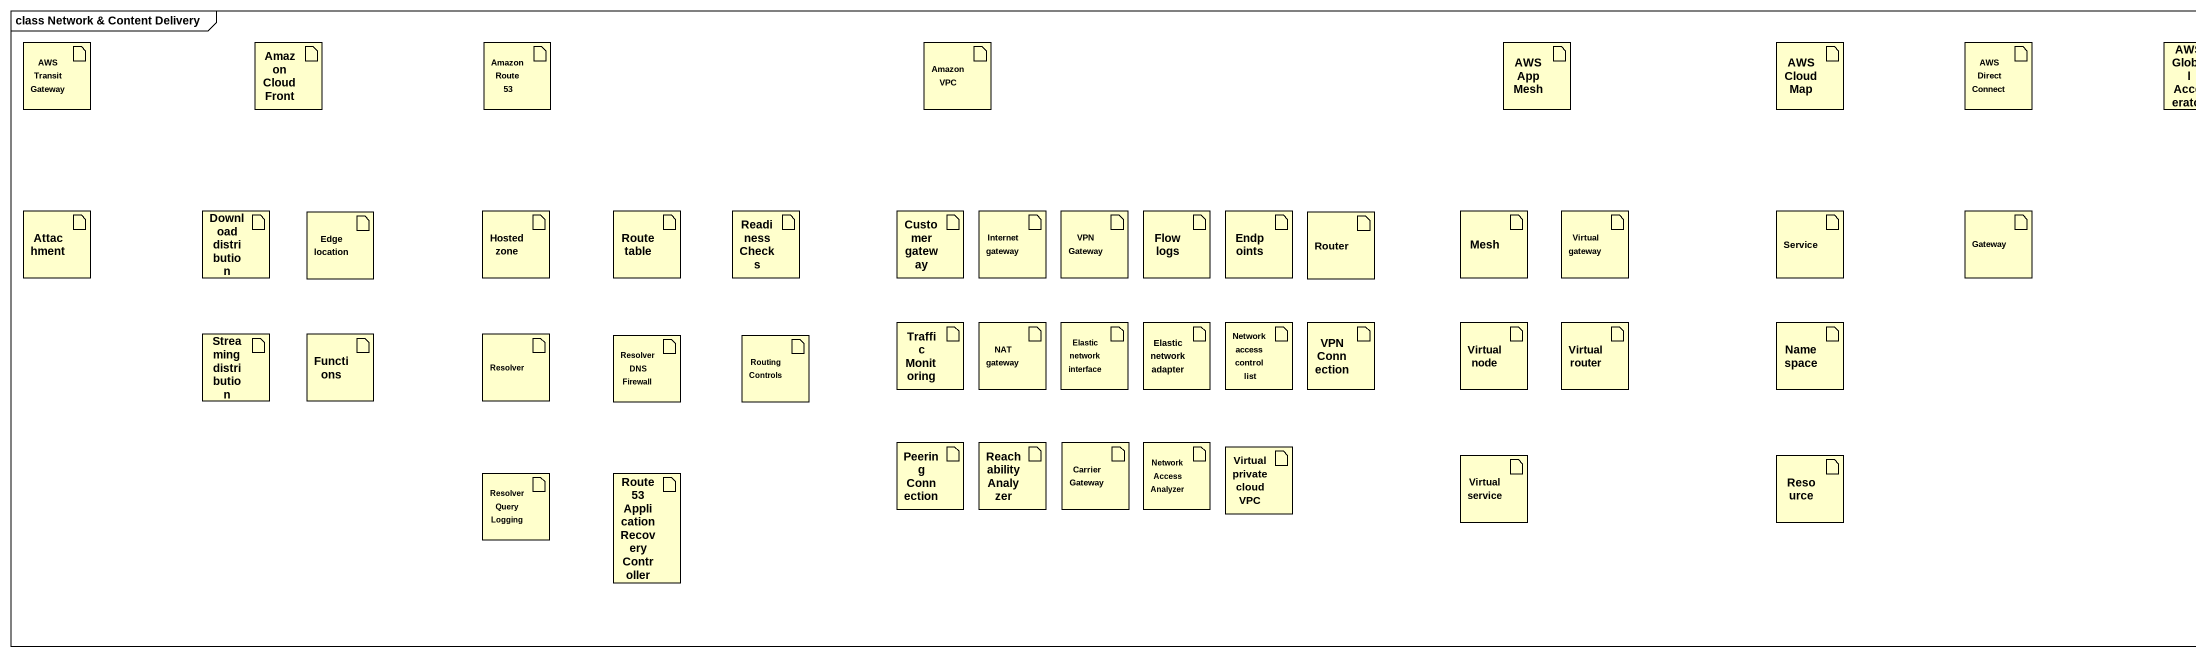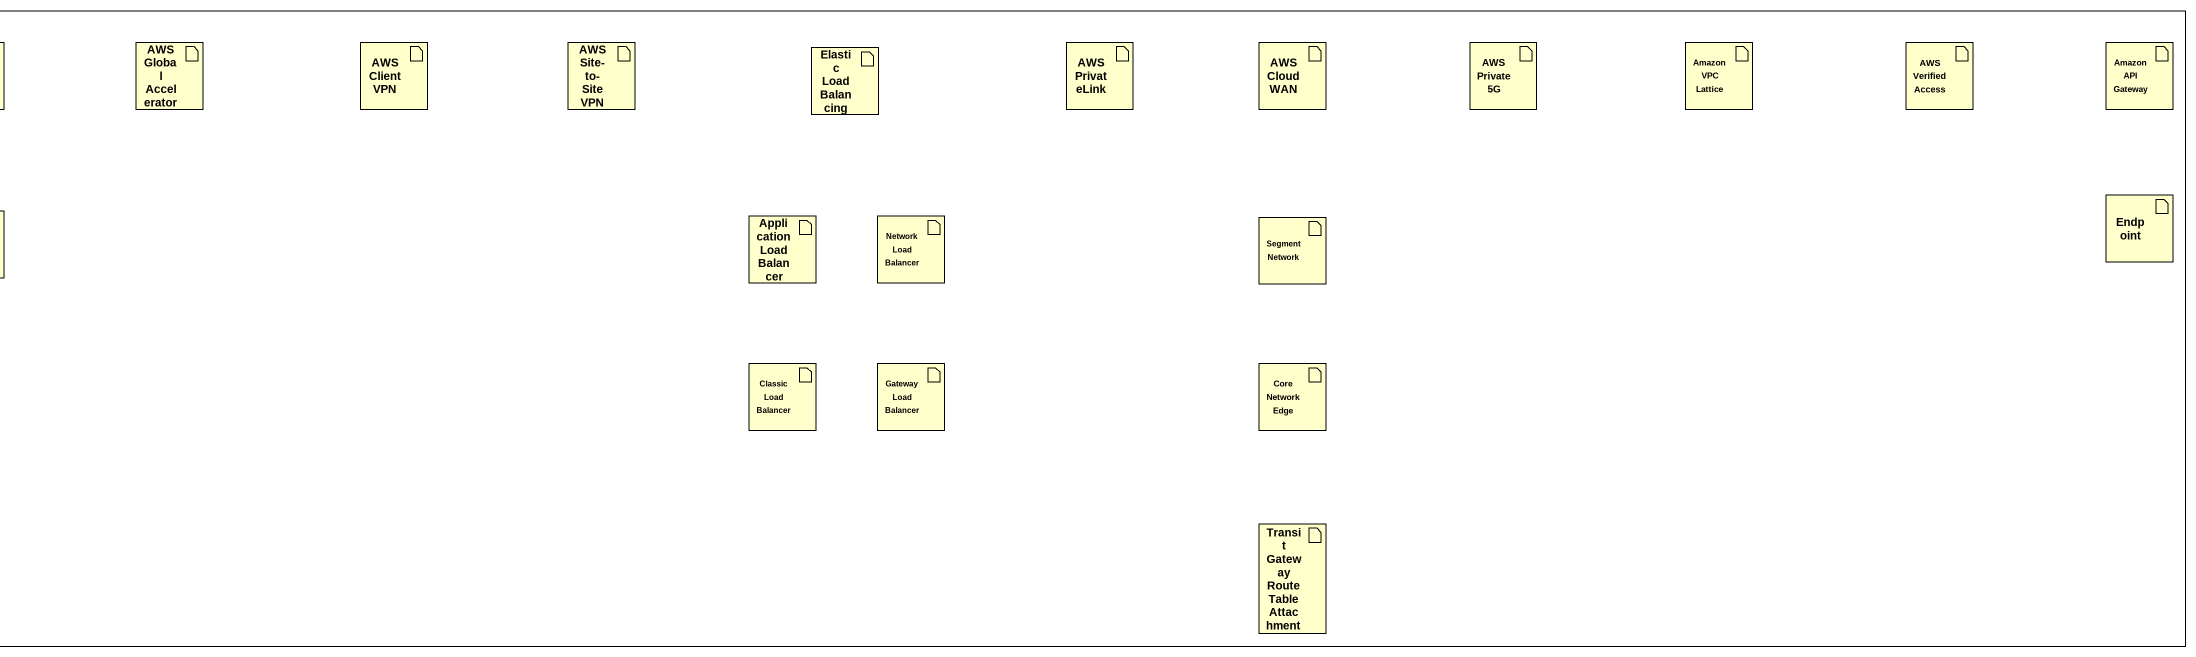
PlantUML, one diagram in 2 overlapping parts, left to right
@startuml
mainframe class Network & Content Delivery
artifact "AWS Transit Gateway" as AWS_Transit_Gateway
artifact "Amazon CloudFront" as Amazon_CloudFront
artifact "Amazon Route 53" as Amazon_Route_53
artifact "Amazon VPC" as Amazon_VPC
artifact "AWS App Mesh" as AWS_App_Mesh
artifact "AWS Cloud Map" as AWS_Cloud_Map
artifact "AWS Direct Connect" as AWS_Direct_Connect
artifact "AWS Global Accelerator" as AWS_Global_Accelerator
artifact "AWS Client VPN" as AWS_Client_VPN
artifact "AWS Site-to-Site VPN" as AWS_Site_to_Site_VPN
artifact "Elastic Load Balancing" as Elastic_Load_Balancing
artifact "AWS PrivateLink" as AWS_PrivateLink
artifact "AWS Cloud WAN" as AWS_Cloud_WAN
artifact "AWS Private 5G" as AWS_Private_5G
artifact "Amazon VPC Lattice" as Amazon_VPC_Lattice
artifact "AWS Verified Access" as AWS_Verified_Access
artifact "Amazon API Gateway" as Amazon_API_Gateway
artifact Attachment
artifact "Download distribution" as Download_distribution
artifact "Edge location" as Edge_location
artifact "Hosted zone" as Hosted_zone
artifact "Route table" as Route_table
artifact "Readiness Checks" as Readiness_Checks
artifact "Customer gateway" as Customer_gateway
artifact "Internet gateway" as Internet_gateway
artifact "VPN Gateway" as VPN_Gateway
artifact "Flow logs" as Flow_logs
artifact Endpoints
artifact Router
artifact Mesh
artifact "Virtual gateway" as Virtual_gateway
artifact Service
artifact Gateway
artifact "Application Load Balancer" as Application_Load_Balancer
artifact "Network Load Balancer" as Network_Load_Balancer
artifact "Segment Network" as Segment_Network
artifact Endpoint
artifact "Traffic Monitoring" as Traffic_Monitoring
artifact "NAT gateway" as NAT_gateway
artifact "Elastic network interface" as Elastic_network_interface
artifact "Elastic network adapter" as Elastic_network_adapter
artifact "Network access control list" as Network_access_control_list
artifact "VPN Connection" as VPN_Connection
artifact "Virtual node" as Virtual_node
artifact "Virtual router" as Virtual_router
artifact "Namespace" as Namespace_
artifact "Streaming distribution" as Streaming_distribution
artifact Functions
artifact Resolver
artifact "Resolver DNS Firewall" as Resolver_DNS_Firewall
artifact "Routing Controls" as Routing_Controls
artifact "Classic Load Balancer" as Classic_Load_Balancer
artifact "Gateway Load Balancer" as Gateway_Load_Balancer
artifact "Core Network Edge" as Core_Network_Edge
artifact "Peering Connection" as Peering_Connection
artifact "Reachability Analyzer" as Reachability_Analyzer
artifact "Carrier Gateway" as Carrier_Gateway
artifact "Network Access Analyzer" as Network_Access_Analyzer
artifact "Virtual private cloud VPC" as Virtual_private_cloud_VPC
artifact "Virtual service" as Virtual_service
artifact Resource
artifact "Resolver Query Logging" as Resolver_Query_Logging
artifact "Route 53 Application Recovery Controller" as Route_53_Application
artifact "Transit Gateway Route Table Attachment" as Transit_Gateway_Route_Table
@enduml
